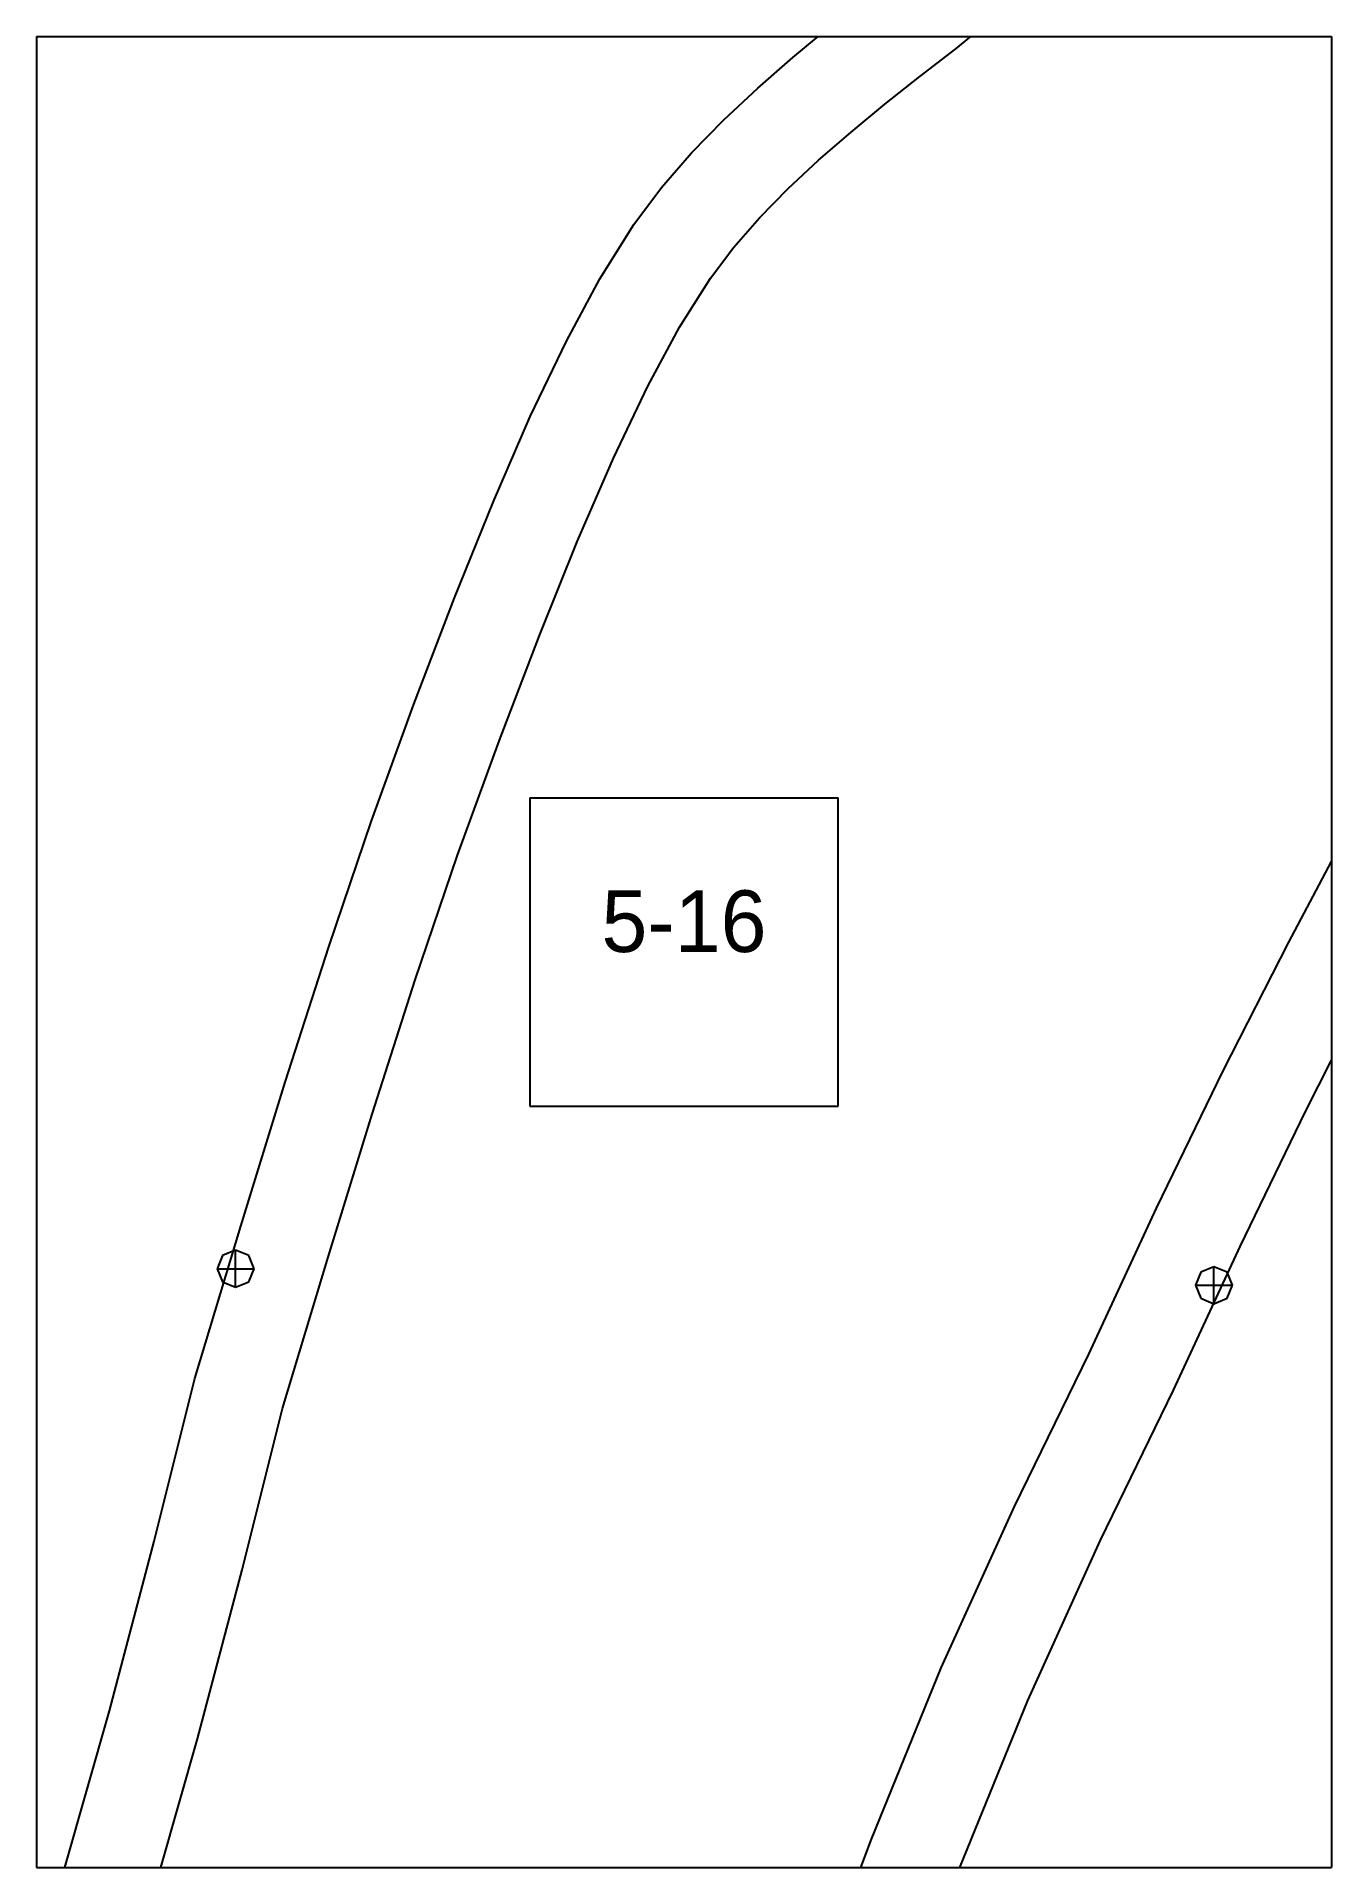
# Paper-space layout 'Plan 5-16' of a CAD drawing. Header units: metres, sheet in millimetres. Extents: x 0 to 210, y 0 to 297.
# The model-space entities are those that its viewports show. They can reach past a viewport. Long polylines and large blocks are cut down to what shows.
import ezdxf
from ezdxf.enums import TextEntityAlignment as Align

# ---------------------------------------------------------------- set-up
doc = ezdxf.new("R2010")
doc.units = ezdxf.units.M
for name, color, linetype in [('default', 7, 'Continuous'), ('TEXTLAYER', 7, 'Continuous'), ('VIEWPORTS', 7, 'Continuous')]:
    doc.layers.add(name, color=color, linetype=linetype)

msp = doc.modelspace()

# ---------------------------------------------------------------- linework, layer by layer
at = {"color": 9}
for p, q in [((3150, -891), (3150, -1188)), ((3150, -891), (3150, -1188)), ((3360, -891), (3360, -1188)), ((3360, -891), (3360, -1188)), ((2940, -1188), (3150, -1188)), ((2940, -1188), (3150, -1188)), ((3150, -1188), (3360, -1188)), ((3150, -1188), (3150, -1485)), ((3150, -1188), (3360, -1188)), ((3150, -1188), (3150, -1485)), ((3360, -1188), (3570, -1188)), ((3360, -1188), (3360, -1485)), ((3360, -1188), (3570, -1188)), ((3360, -1188), (3360, -1485)), ((3230, -1311.5), (3280, -1311.5)), ((3230, -1311.5), (3230, -1361.5)), ((3280, -1361.5), (3280, -1311.5)), ((3230, -1361.5), (3280, -1361.5)), ((2940, -1485), (3150, -1485)), ((2940, -1485), (3150, -1485)), ((3150, -1485), (3360, -1485)), ((3150, -1485), (3150, -1782)), ((3150, -1485), (3360, -1485)), ((3150, -1485), (3150, -1782)), ((3360, -1485), (3570, -1485)), ((3360, -1485), (3360, -1782)), ((3360, -1485), (3570, -1485)), ((3360, -1485), (3360, -1782))]:
    msp.add_line(p, q, dxfattribs=at)
at = {"layer": 'default', "color": 7, "linetype": 'Continuous'}
for p, q in [((3278.47, -1186.61), (3284.39, -1181.93)), ((3299.07, -1189.99), (3305.35, -1184.93)), ((3272.66, -1191.41), (3278.47, -1186.61)), ((3293.26, -1194.45), (3299.07, -1189.99)), ((3266.97, -1196.36), (3272.66, -1191.41)), ((3261.48, -1201.48), (3266.97, -1196.36)), ((3287.59, -1198.94), (3293.26, -1194.45)), ((3282.09, -1203.49), (3287.59, -1198.94)), ((3256.23, -1206.85), (3261.48, -1201.48)), ((3276.81, -1208.07), (3282.09, -1203.49)), ((3251.34, -1212.5), (3256.23, -1206.85)), ((3271.83, -1212.71), (3276.81, -1208.07)), ((3246.89, -1218.49), (3251.34, -1212.5)), ((3267.23, -1217.39), (3271.83, -1212.71)), ((3263.06, -1222.18), (3267.23, -1217.39)), ((3241.37, -1227.32), (3246.89, -1218.49)), ((3259.3, -1227.18), (3263.06, -1222.18)), ((3235.93, -1237.43), (3241.37, -1227.32)), ((3254.29, -1235.14), (3259.3, -1227.18)), ((3249.16, -1244.68), (3254.29, -1235.14)), ((3230.07, -1249.65), (3235.93, -1237.43)), ((3243.55, -1256.39), (3249.16, -1244.68)), ((3224.12, -1263.42), (3230.07, -1249.65)), ((3237.75, -1269.82), (3243.55, -1256.39)), ((3217.79, -1279.05), (3224.12, -1263.42)), ((3231.55, -1285.13), (3237.75, -1269.82)), ((3211.2, -1296.32), (3217.79, -1279.05)), ((3225.06, -1302.14), (3231.55, -1285.13)), ((3204.33, -1315.2), (3211.2, -1296.32)), ((3218.28, -1320.78), (3225.06, -1302.14)), ((3197.38, -1335.68), (3204.33, -1315.2)), ((3353.08, -1334.9), (3363.36, -1315.45)), ((3211.41, -1341.04), (3218.28, -1320.78)), ((3190.33, -1357.63), (3197.38, -1335.68)), ((3342.47, -1355.77), (3353.08, -1334.9)), ((3204.43, -1362.8), (3211.41, -1341.04)), ((3355.79, -1362.35), (3366.16, -1341.87)), ((3331.66, -1378.06), (3342.47, -1355.77)), ((3183.1, -1380.99), (3190.33, -1357.63)), ((3197.26, -1385.98), (3204.43, -1362.8)), ((3345.2, -1384.26), (3355.79, -1362.35)), ((3320.66, -1401.74), (3331.66, -1378.06)), ((3175.68, -1405.7), (3183.1, -1380.99)), ((3180.16, -1385.75), (3179.28, -1387.88)), ((3182.28, -1384.88), (3180.16, -1385.75)), ((3184.41, -1385.75), (3182.28, -1384.88)), ((3182.28, -1390.88), (3182.28, -1384.88)), ((3185.28, -1387.88), (3184.41, -1385.75)), ((3189.89, -1410.53), (3197.26, -1385.98)), ((3334.42, -1407.57), (3345.2, -1384.26)), ((3179.28, -1387.88), (3180.16, -1390)), ((3179.28, -1387.88), (3185.28, -1387.88)), ((3184.41, -1390), (3185.28, -1387.88)), ((3338.84, -1388.43), (3337.96, -1390.56)), ((3340.96, -1387.56), (3338.84, -1388.43)), ((3340.96, -1393.56), (3340.96, -1387.56)), ((3343.08, -1388.43), (3340.96, -1387.56)), ((3343.96, -1390.56), (3343.08, -1388.43)), ((3180.16, -1390), (3182.28, -1390.88)), ((3182.28, -1390.88), (3184.41, -1390)), ((3337.96, -1390.56), (3338.84, -1392.68)), ((3337.96, -1390.56), (3343.96, -1390.56)), ((3338.84, -1392.68), (3340.96, -1393.56)), ((3340.96, -1393.56), (3343.08, -1392.68)), ((3343.08, -1392.68), (3343.96, -1390.56)), ((3308.58, -1426.43), (3320.66, -1401.74)), ((3169.07, -1432.06), (3175.68, -1405.7)), ((3322.55, -1431.89), (3334.42, -1407.57)), ((3183.32, -1436.74), (3189.89, -1410.53)), ((3296.73, -1452.64), (3308.58, -1426.43)), ((3161.81, -1459.6), (3169.07, -1432.06)), ((3310.77, -1457.92), (3322.55, -1431.89)), ((3176.11, -1464.14), (3183.32, -1436.74)), ((3285.4, -1480.44), (3296.73, -1452.64)), ((3299.5, -1485.57), (3310.77, -1457.92)), ((3153.65, -1488.15), (3161.81, -1459.6)), ((3167.96, -1492.63), (3176.11, -1464.14)), ((3274.48, -1509.77), (3285.4, -1480.44)), ((3288.62, -1514.76), (3299.5, -1485.57))]:
    msp.add_line(p, q, dxfattribs=at)

# ---------------------------------------------------------------- texts
at = {"layer": 'TEXTLAYER', "color": 1}
msp.add_text('5-16', height=10, dxfattribs=at).set_placement((3255, -1336.5), align=Align.CENTER)

psp = doc.layouts.new('Plan 5-16')

# ---------------------------------------------------------------- viewports
at = {"layer": 'VIEWPORTS'}
psp.add_viewport(center=(105, 148.5), size=(210, 297), view_center_point=(3255, -1336.5), view_height=297, dxfattribs=at)

doc.saveas('drawing.dxf')
